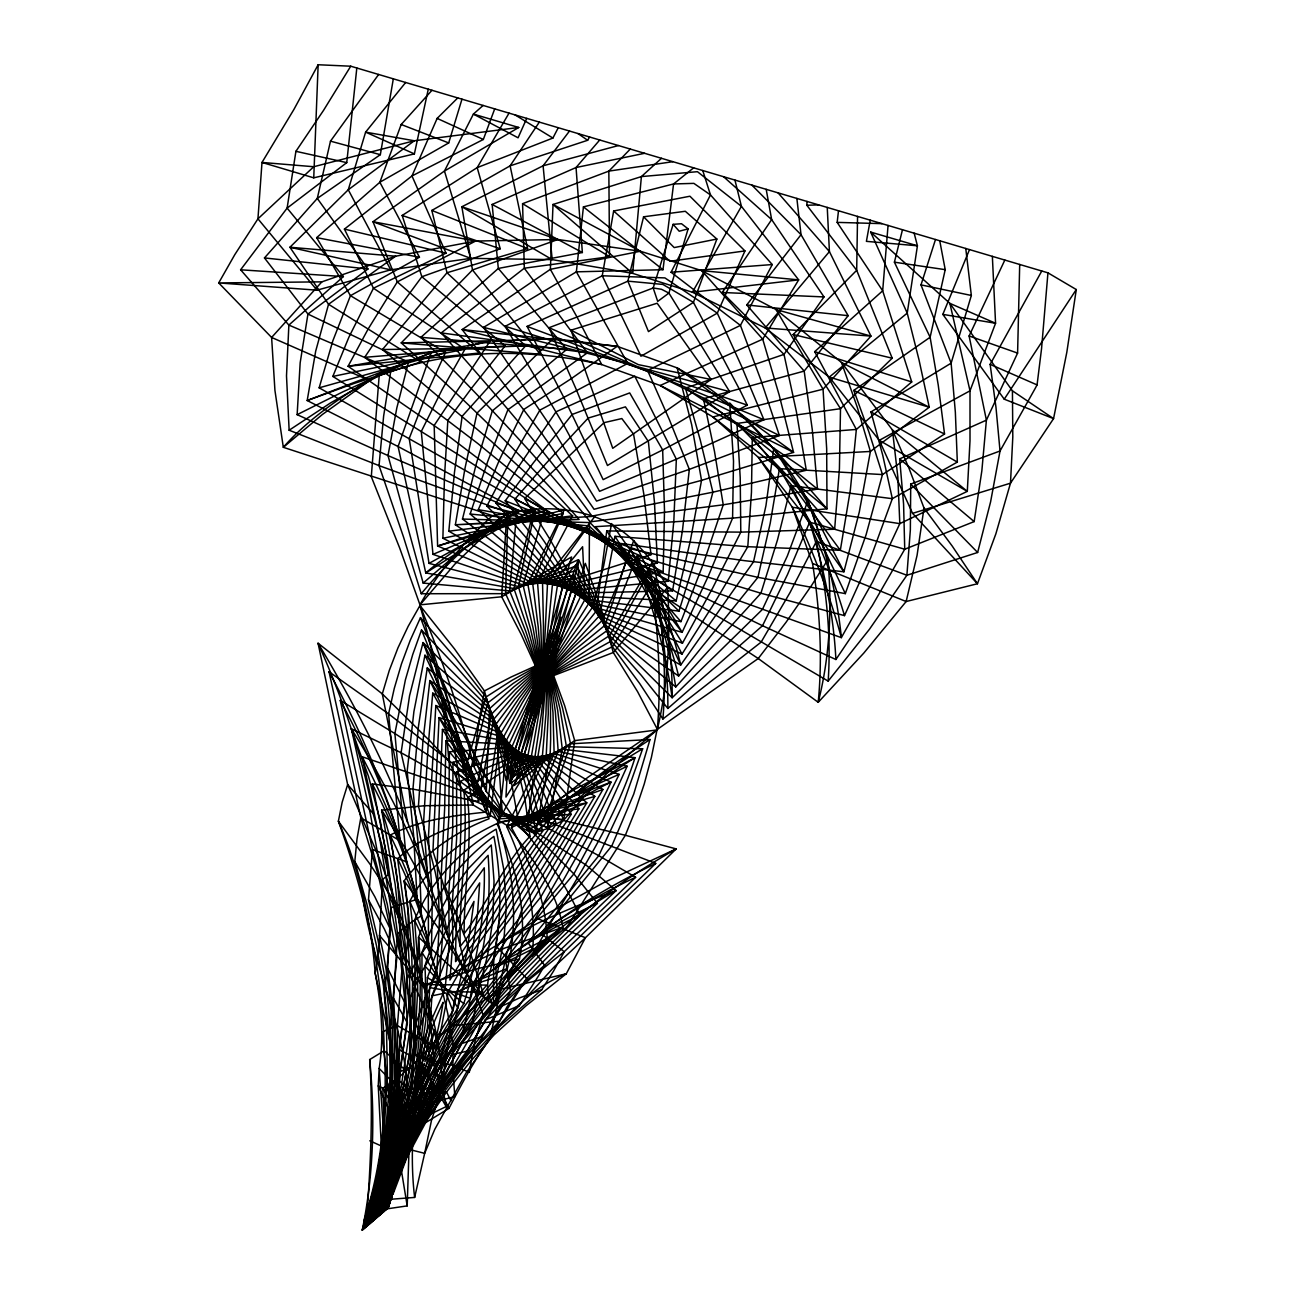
<?xml version="1.0" encoding="UTF-8"?>
<svg xmlns="http://www.w3.org/2000/svg" width="1295" height="1295" viewBox="0 0 1295 1295"><rect width="100%" height="100%" fill="white"/><g stroke="black" fill="none" stroke-linecap="round" stroke-linejoin="round"><path stroke-width="1.5" d="M393.68 1180.198C406.921 1142.918 421.911 1106.189 438.293 1070.269C470.538 1023.26 506.685 978.615 547.17 938.389C545.681 898.957 530.108 861.709 511.444 827.521L546.199 756.053L548.271 713.869L547.704 670.956L542.427 677.933L542.281 668.123L519.182 698.037L498.3 728.955L486.192 812.078C453.428 815.559 419.774 819.8 390.103 835.129L401.725 907.957L405.157 943.812L406.921 979.166L399.556 1049.921L398.229 1086.958L394.327 1122.684L384.842 1173.691L371.843 1221.946M378.205 1216.458L400.576 1154.136L439.539 1060.654L449.106 1027.323L456.228 992.18L479.166 954.107L506.005 918.414L537.684 865.966L571.192 814.345L552.981 786.502L531.241 757.073L517.903 752.087L485.576 761.428L456.585 772.176L456.649 838.27L452.295 903.246L452.829 942.517L449.932 980.007L466.799 952.213L486.467 926.216L520.088 869.916L549.371 827.829L537.652 791.925L520.995 753.852L508.87 744.317L445.885 740.821L444.671 808.031L441.19 875.566L442.599 935.508L439.41 980.169L425.796 1010.505L414.578 1043.074L392.191 1154.217L376.359 1218.061M857.549 216.411L856.691 270.299L892.206 358.197L840.504 408.67L736.968 423.449L740.222 477.677L740.789 532.132L712.622 588.14L682.465 643.178L596.396 610.997L570.496 586.246L537.554 582.54L448.831 531.193L454.432 472.626L462.153 416.245L525.624 345.878L446.985 272.759L431.834 210.438L510.117 165.841L587.639 140.281L589.613 136.995M377.12 1217.397L389.277 1173.399L416.278 1062.046L429.471 1024.442L445.108 989.17L449.235 943.391L448.685 895.217L452.716 829.075L452.991 762.253L482.485 755.503L514.795 749.87L527.729 756.377L547.736 788.784L563.681 819.363L530.06 869.997L498.915 921.878L493.703 961.748L493.46 1004.71C481.287 989.218 491.339 971.137 494.318 954.383C502.185 915.516 501.165 875.226 493.913 836.376C459.531 861.628 432.935 896.982 418.576 937.192L484.621 997.911L493.46 1004.71L502.541 986.936L513.225 973.435L542.233 946.451L567.194 926.605L625.356 835.275L635.521 810.006L644.23 784.025L651.417 757.332L657.002 729.943L606.675 773.698L584.191 796.538L563.697 820.188L547.218 828.638L535.806 832.491C521.804 831.584 512.788 819.573 502.201 811.771L495.936 724.31L514.86 698.976L538.752 671.037L525.689 631.167L509.663 590.909L516.834 510.991L387.998 455.565L297.138 414.659L300.165 362.81L307.935 314.054L367.958 268.988L317.291 198.426L330.484 141.155L378.642 74.462M521.545 340.148L553.175 338.578L617.148 346.332L677.188 367.909C732.339 398.989 777.858 444.93 807.934 500.679L787.344 555.976L762.447 609.395L672.154 697.762L609.524 635.586L599.715 615.546L571.111 584.272L532.617 582.96L442.89 538.267L444.428 478.13L447.843 420.357L471.995 387.61L505.163 345.862L421.862 276.741L402.162 215.456L477.191 167.622L552.9 138.047L558.274 127.719M398.245 1149.717L421.102 1076.501L437.839 1040.856L457.896 1007.882L467.252 973.241L473.549 942.517L477.58 913.283L479.668 882.899L465.488 905.189L453.104 928.499L441.433 955.079L429.73 987.632L427.479 1027.485L420.956 1070.512L397.047 1152.631M362.519 1229.975L373.268 1194.783L379.904 1167.701L386.039 1134.08L390.151 1100.232L391.025 1077.537L390.232 1046.101L384.583 994.074L390.54 929.616L378.108 874.449L360.819 817.776L400.106 840.844L388.581 713.885L394.279 688.39L401.482 663.882L410.224 640.329L420.47 617.666L455.435 658.07L485.981 697.034L500.129 740.902L509.906 783.248L540.355 664.545L511.962 680.361L485.981 697.034L464.29 772.451L388.581 713.885L329.043 671.765L360.819 817.776L356.999 839.031L354.798 861.58L366.76 903.602L376.376 945.123L383.482 985.981L386.266 1017.352L387.415 1075.384L384.032 1133.174L376.1 1180.263L362.211 1230.25L388.257 1207.782L392.547 1193.925M379.192 1215.6L404.59 1145.8L445.771 1053.45L454.561 1022.937L460.955 990.643L485.398 951.242L513.71 914.14L578.914 808.841L534.851 757.381L519.311 753.447L506.07 740.999L442.437 729.409L437.192 863.927L439.458 919.725L436.771 973.419L423.951 1000.857L413.493 1030.415L393.421 1144.391L381.297 1193.375M734.929 180.07L741.42 206.342L692.404 292.249L798.659 279.882L701.663 270.623L775.98 309.521L841.491 362.47L892.449 429.972L909.284 468.968L923.999 508.028L952.246 546.101L977.45 583.754L995.871 533.815L1010.488 483.181L1053.563 418.625L1066.821 352.272L1076.291 289.546L1047.946 272.84L350.735 66.207L318.149 64.75L313.746 177.836L261.995 162.442L257.948 218.823L234.767 254.694L218.709 282.925L271.61 337.445L368.751 380.115C442.064 348.209 524.572 347.287 601.706 364.575L660.191 385.505L793.56 452.376L779.218 395.202L762.723 339.161L701.663 270.623L640.361 251.23L557.935 239.51L475.573 241.064L372.976 221.72L397.306 281.905L479.441 353.017L348.064 366.275L368.168 328.962L397.306 281.905L475.573 241.064L395.623 256.216L321.856 281.857L218.709 282.925L316.984 290.177L390.75 269.846L470.749 258.352L552.204 259.631L632.656 273.358L692.404 292.249L765.199 327.959L829.269 377.104L879.289 440.332L912.57 513.354L977.45 583.754L906.144 601.528L812.548 563.438L792.313 507.252L758.514 457.507L712.93 416.958L660.191 385.505L762.723 339.161L798.659 279.882L741.42 206.342L697.438 171.685L641.397 176.589L553.03 204.464L550.359 269.328L576.906 316.854L601.706 364.575L462.169 329.561L550.359 269.328L640.361 251.23L553.03 204.464L632.656 273.358L641.397 176.589L661.502 158.298M350.735 66.207L323.604 110.269L295.908 151.321L287.118 208.123L343.385 276.563L288.866 325.077L286.503 375.841L289.141 430.231L379.046 465.617L507.948 512.48L505.568 593.66L523.407 632.705L538.429 671.15L578.185 559.731L505.568 593.66L421.263 593.725L403.425 536.745L379.046 465.617L383.628 416.1L391.139 368.767L288.866 325.077L240.611 269.797L287.118 208.123L346.752 162.636L356.821 68.004M386.671 1141.154L389.601 1122.814L391.835 1093.935L391.592 1046.052L388.176 1004.192L383.951 972.61L378.091 940.51L368.492 899.75L372.474 849.536L340.261 700.401L394.894 733.553L467.786 780.626L487.697 702.942L512.901 683.614L540.614 665.209L528.166 724.504L550.44 670.357L560.055 709.045L566.417 746.665L538.688 823.231L598.776 855.671L635.635 877.265L544.612 965.309L513.273 991.808L485.253 1019.861L454.933 1073.037L435.687 1101.478L420.762 1126.99L404.979 1158.912L392.984 1190.801M372.75 1208.947L384.405 1166.228L390.426 1131.344L394.133 1089.775L394.781 1042.038L392.482 1005.665L387.707 968.336L390.831 907.698L380.228 841.459L362.131 756.766L474.941 795.162L491.55 714.128L515.102 689.782L541.197 666.472L538.202 691.724L549.355 670.729L555.345 711.57L558.194 751.44L527.065 826.76L573.863 873.915L597.4 903.311L552.269 946.742L510.457 991.112L490.53 1010.084L461.263 1043.77L412.15 1139.584L398.925 1171.052L391.818 1192.841M431.931 995.887L429.697 1029.638L424.922 1061.706L437.823 1035.482L452.813 1010.909L466.88 952.942L474.002 901.401L452.392 942.889L431.931 995.887L445.998 992.86L452.813 1010.909M380.73 1186.317L395.736 1122.765L409.641 1055.101L410.013 1018.097L406.921 979.166L416.618 960.599L428.451 943.667L428.273 883.595L423.594 822.163L427.965 748.397L432.74 693.133L498.3 728.955L517.854 758.206L546.199 756.053L602.92 789.481L540.824 896.949L508.336 937.272L479.344 979.408L476.56 1003.334L471.623 1025.753L413.931 1129.661L396.626 1170.194L382.09 1213.107M472.076 344.956L348.064 366.275L441.773 430.911L549.161 512.561L617.909 543.074L637.205 564.005L841.345 637.642C836.764 590.682 824.187 544.855 807.934 500.679L827.91 559.618L811.771 585.162L785.919 622.458L758.239 658.524L657.374 729.36C668.236 682.967 670.729 634.906 667.492 587.461C659.463 573.199 651.207 559.003 639.665 547.235C607.808 509.939 552.479 502.282 506.798 513.581L501.683 596.785L521.205 634.437L537.911 671.457M369.107 1224.309L384.421 1169.531L389.714 1141.688L393.421 1112.891L396.626 1054.454L393.599 998.445L397.581 933.727L387.432 859.006L372.28 783.944L412.943 789.141L478.6 801.476L493.686 719.356L516.365 692.679L541.537 667.054L540.193 685.249L548.805 670.859L552.981 712.558L554.13 753.334L521.626 827.651C543.981 854.732 565.656 883.028 579.577 915.516L525.398 969.696L472.286 1028.101L451.615 1054.599L411.065 1139.762L395.121 1179.858M663.169 571.953L664.497 510.861L662.668 449.948L629.694 392.919L572.163 414.449L533.378 462.817L505.212 500.825L539.238 544.369L570.059 587.671L663.169 571.953L586.91 532.682L505.212 500.825M381.717 1213.415L407.585 1139.713L432.206 1078.168L447.002 1054.972L486.013 1002.168L508.401 975.135L532.698 949.008C536.421 906.646 524.119 864.688 506.685 826.501L542.33 756.863L545.94 714.209L547.154 670.939L543.123 675.682L542.702 668.592L520.72 700.466L500.776 733.31L490.141 816.368C457.054 824.235 422.947 834.967 397.614 858.747L407.116 929.681L409.333 964.37L409.884 998.494L400.398 1071.353L398.245 1100.07L394.538 1127.945L380.52 1196.353L374.271 1219.858M379.645 1193.618L395.736 1130.972L410.11 1067.647L411.486 1033.96L409.884 998.494L419.515 975.928L431.413 955.208L432.303 897.03L428.435 837.185L435.816 705.5L500.776 733.31L518.469 756.167L542.33 756.863L594.826 796.376L531.112 903.36L499.935 942.776L472.432 984.184L468.191 1010.845L461.7 1035.887L417.524 1120.58L402.259 1154.768M539.335 122.102L510.117 165.841L527.599 248.591L446.985 272.759L382.446 349.537L490.983 440.996L572.617 515.847L537.554 582.54L540.824 626.489L542.184 670.292L546.215 665.549L546.62 672.623L596.396 610.997L606.756 530.95L740.789 532.132L834.644 529.234L839.419 468.855L840.504 408.67L793.123 334.547L856.691 270.299L806.834 205.257L807.012 201.437M393.324 78.817L380.341 154.672L317.291 198.426L264.471 257.932L307.935 314.054L408.475 362.228L396.82 407.957L387.998 455.565L423.174 583.074L509.663 590.909L576.793 565.688L595.328 603.632L611.143 641.09L641.3 675.359L667.864 708.462L762.528 625.712L787.522 574.494L809.65 522.16L904.736 549.226L974.164 521.594L981.853 470.765L986.401 420.147L1017.595 353.098L1019.699 264.471M366.226 1226.786L378.205 1184.229L387.529 1139.535L405.108 1003.285L400.317 956.519L390.831 907.698L417.136 899.313L413.623 835.324L407.148 771.318L413.914 711.522L424.954 655.221L491.55 714.128L514.989 767.563L558.194 751.44L627.168 766.219L602.337 821.046L573.863 873.915L538.493 916.342L505.519 959.708L510.457 991.112C489.413 1033.313 453.218 1064.506 429.891 1105.202C418.981 1124.999 405.4 1144.974 400.43 1167.135M816.4 541.439L790.096 592.43L761.12 642.126L662.91 719L639.698 683.533L612.405 646.739L597.384 603.697L578.946 560.087L548.87 676.654L612.405 646.739L654.865 579.415L828.153 681.105C831.374 634.291 826.161 587.234 816.4 541.439L906.888 575.255L977.644 552.479L990.594 501.845L1000.031 451L995.968 407.277L990.141 364.364L1041.779 271.011M1047.946 272.84L1041.552 348.663L1037.068 384.906L1034.867 389.002L1000.031 451L910.725 484.071L910.353 529.849L906.888 575.255L869.398 629.338L828.153 681.105M662.91 719C666.731 672.38 662.991 625.388 654.865 579.415M888.062 225.443L882.672 290.792L911.729 381.928L856.351 429.438L752.282 437.483L751.472 492.1L747.798 546.717L715.682 600.912L681.996 654.088L599.65 615.465L575.207 570.852L513.953 588.545L425.764 572.94L398.083 446.532L431.154 352.807L464.144 346.542M386.072 1209.676L389.196 1174.371L393.842 1143.873L407.795 1117.31L424.582 1092.705L446.532 1092.041L469.891 1062.11L493.994 1034.98L525.997 1005.81L566.287 973.759L585.437 937.726L676.184 848.905L625.356 835.275L539.837 814.863L521.836 822.762L507.575 825.805L473.306 805.004L460 785.644L448.815 761.104L430.102 741.161L382.3 693.893L318.068 643.226L347.643 784.56L379.953 859.767L415.679 957.442L434.926 1027.097L440.3 1056.914L442.615 1087.768L446.176 1106.577L448.944 1108.407C476.479 1055.522 507.964 997.312 566.287 973.759L500.874 989.17L477.855 1004.515L456.73 1020.897L440.705 1035.207L420.373 1057.562L397.16 1078.978L382.818 1088.221L386.978 1189.927L377.46 1217.106M366.048 1226.932C370.24 1171.279 373.397 1115.254 369.69 1059.569L384.194 1050.714C383.174 972.076 364.866 894.958 338.383 821.224L342.155 802.285L347.643 784.56L373.089 813.438L382.721 848.371L402.405 936.107L405.545 956.746L407.617 988.652L411.988 1015.571L428.758 1052.511L442.615 1087.768L400.333 1089.985L379.144 1068.44C384.259 1036.826 381.199 1004.548 375.194 973.29C371.066 921.15 359.282 869.269 338.383 821.224L369.901 864.024L396.124 904.25M374.741 1219.453C386.153 1172.622 402.162 1126.747 411.567 1079.447C415.258 1020.201 417.848 960.404 409.787 901.352C428.224 865.319 461.846 839.824 497.976 823.118C513.322 869.673 519.02 920.373 507.397 968.433L490.109 988.652L470.312 1014.891L431.429 1074.947L421.603 1092.737L418.512 1115.173M368.589 1224.746L372.604 1210.987L407.197 1205.888L408.929 1152.777L401.191 1094.291L375.194 973.29L378.82 950.336L382.478 879.58L370.16 813.001L351.382 728.826L401.11 752.735L460 785.644C454.383 736.515 440.802 688.6 423.028 642.563L409.544 695.803L401.11 752.735L418.334 827.375L430.361 886.314L448.264 937.127L467.22 974.763L484.621 997.911L467.171 942.922L445.011 885.99L448.734 818.974L449.414 751.78L511.784 747.28L524.313 755.309L542.621 790.581L556.397 823.863L522.889 873.38L492.408 924.5L465.795 960.987L448.394 991.517L440.478 1032.374L429.891 1071.337L386.428 1189.441M1004.839 260.052L969.113 335.972L986.401 420.147L899.669 458.867L903.586 504.079L904.736 549.226L872.393 605.429L835.89 659.511L762.528 625.712L649.572 571.079L611.143 641.09L548.643 675.99L561.026 617.197L538.947 670.891L541.893 667.605L541.504 680.96L548.254 670.939L550.472 708.057L550.65 739.396L550.132 754.872L535.806 832.491C557.53 811.22 583.818 795.276 611.046 782.131L556.057 802.738L507.575 825.805C530.772 856.578 556.235 888.143 562.807 927.22C541.31 940.931 521.885 958.349 507.64 979.603C533.427 909.446 579.14 849.342 611.046 782.131L550.132 754.872L517.077 760.732L495.936 724.31L429.859 680.571C449.122 720.149 464.856 761.719 473.306 805.004L424.647 805.717L381.636 810.136C407.731 850.248 430.927 892.449 448.264 937.127L435.152 871.859L418.431 806.121L422.882 741.938L429.859 680.571C457.523 722.205 482.598 765.733 502.201 811.771L486.37 791.617L473.873 766.478L478.065 727.936L484.427 690.947L454.529 648.941L419.968 605.542L408.184 626.294L397.953 647.872L389.309 670.389L382.3 693.893L407.634 822.357L420.147 854.813L430.361 886.314C410.143 831.034 382.511 778.716 351.382 728.826L368.622 776.773L380.601 822.616L385.327 849.067L388.273 874.708L382.478 879.58L405.804 934.618L424.291 987.875L379.419 935.395C400.236 1025.559 396.529 1120.725 370.467 1209.368M411.745 1141.219L429.212 1108.989L449.365 1080.014L480.963 1042.588L519.441 1005.6L538.671 975.653L544.612 965.309L528.036 942.76L598.776 855.671L623.235 803.483L642.66 748.769L566.417 746.665L537.927 761.525L511.978 777.389L501.586 740.805L487.697 702.942L456.633 667.216L421.506 630.017L412.733 654.509L405.384 679.891L394.894 733.553L406.533 861.79L372.474 849.536L387.189 903.959L396.934 956.6L390.232 1027.534L389.941 1079.269L385.602 1131.571L378.707 1173.399L364.963 1227.87M467.819 345.83L489.931 341.378L434.181 425.424L437.613 546.004L483.828 530.982L549.161 512.561L519.813 511.25L398.083 446.532L307.19 400.543L354.166 383.433L420.778 361.969L328.541 304.276L289.934 247.248L395.623 256.216L328.541 304.276L315.689 351.172L307.19 400.543L431.154 352.807L379.338 373.64L371.293 476.69L399.669 548.012L419.985 604.846L501.683 596.785L571.581 556.979L506.167 780.707L497.458 736.547L484.427 690.947L511.136 677.01L540.128 663.849M583.43 206.892L576.372 271.837L627.767 363.361L539.902 410.127L508.903 463.594L486.904 506.021L526.239 546.393L562.451 586.376L580.824 596.024L676.168 600.88L690.348 540.824L701.534 480.364L691.659 424.663L677.188 367.909L793.56 452.376L701.534 480.364L594.065 509.275L542.249 434.068L462.169 329.561L617.148 346.332L570.917 378.901L523.844 409.414L499.87 458.932L478.308 509.663L519.376 547.494L557.53 584.838L576.404 593.061L672.574 590.892L682.497 530.222L689.328 469.357L669.288 419.45L647.565 370.435L740.432 325.401L772.257 264.552L710.469 194.914L693.861 183.372L673.562 183.955L583.43 206.892L662.991 269.716L673.562 183.955L693.651 167.832M923.999 508.028L917.07 555.361L906.144 601.528L863.765 653.117L818.213 702.295L758.239 658.524L652.162 588.739L637.205 564.005C653.004 607.355 665.711 652.016 672.154 697.762C672.672 651.838 664.691 606.173 652.324 562.062L609.524 635.586L548.384 675.342L554.422 638.775L539.465 670.664L528.069 629.839L513.953 588.545L534.09 508.708L470.7 544.499L425.764 572.94C454.383 548.546 486.855 529.169 519.813 511.25L492.456 515.653L283.314 447.309L274.928 390.345L271.61 337.445L321.856 281.857M838.496 210.761L837.169 222.384L882.672 290.792L814.684 351.657L856.351 429.438L850.346 489.963L840.325 550.278L747.798 546.717L614.995 536.324L599.65 615.465L547.024 673.092L546.911 663.315L541.65 670.276L538.202 626.715L532.617 582.96L563.293 513.403L477.871 443.554L364.656 357.323L388.484 321.921L421.862 276.741L500.226 248.769L477.191 167.622L509.032 113.118M672.898 161.681L608.844 171.118L522.581 203.671L524.313 268.211L587.347 352.839L507.931 409.689L487.843 461.101L470.15 514.018L552.544 583.689L571.807 590.455L668.236 581.245L673.869 520.234L676.346 459.207L634.809 376.246L556.041 411.794L517.32 468.515L495.888 503.075L533.249 545.842L567.275 588.286L585.065 599.31L678.968 611.143L697.325 551.961L712.865 492.197L700.207 439.814L685.443 388.128L784.009 354.393L823.992 296.927L771.658 219.6L723.533 176.687M378.804 1205.629L404.752 1115.756L412.085 1086.295L417.718 990.691L417.022 951.955L414.562 920.146C430.426 881.555 460.518 850.297 496.131 829.156L503.852 869.916L506.232 908.005L503.82 941.255L496.519 977.126L480.445 996.94L462.121 1022.71L428.321 1077.942L418.366 1096.331L381.442 1212.007M418.366 1096.331L413.008 1124.837M392.417 1169.304L382.446 1200.416L413.429 1098.289L421.911 1008.708L421.976 952.456L433.857 922.768L448.685 895.217L468.045 868.994L491.274 845.004L494.026 880.908L492.861 919.79L487.632 955.014L478.13 992.213L451.874 1030.334L414.821 1096.768L399.637 1145.719M902.485 229.733L894.408 262.189L930.118 337.25L938.244 385.084L944.541 433.987L882.462 474.569L779.444 468.66L770.217 523.229L757.915 577.343L678.629 676.022L605.234 625.096L572.778 578.816L523.034 584.968L432.983 554.373L421.28 431.478L441.983 389.876L465.002 349.132L373.446 288.218L344.421 229.118L411.972 175.942L483.326 139.471L494.706 108.877M424.582 1092.705C408.54 1126.456 396.529 1162.327 391.414 1199.413M423.465 1120.418L441.563 1092.041L461.57 1066.724L499.789 1026.352L541.666 989.801L553.483 971.153L564.231 951.728L540.873 933.323L611.904 845.732L633.773 793.981L650.009 739.526L570.561 743.799L554.309 753.253L516.122 763.823L493.686 719.356L427.253 667.912L418.382 726.932L412.943 789.141L418.997 852.677L421.425 915.711L408.686 924.161L397.581 933.727L404.655 979.376L407.375 1022.953L386.849 1150.964L379.597 1182.707L367.44 1225.75M563.697 820.188L574.689 740.627L564.685 705.726L551.492 669.79M500.874 989.17L489.688 1039.254L466.054 1072.972L434.764 1129.353L424.663 1153.327L414.643 1197.438L388.128 1199.461L384.437 1211.084M413.914 1098.565L404.849 1139.875M389.406 1197.114L394.878 1177.333L402.017 1158.879L422.817 1115.707L444.573 1080.402L466.912 1051.265L495.904 1003.285L496.811 985.803L495.839 967.09L527.599 923.999L562.224 882.186L592.123 829.091L619.156 774.378L554.13 753.334L531.403 768L510.359 783.507L550.974 670.098L562.386 707.475L570.561 743.799L544.871 820.609L655.739 863.393L564.231 951.728L530.383 978.648L499.838 1006.992L470.975 1056.267L445.14 1090.503L423.384 1124.287L408.022 1153.57L396.14 1182.95M362.211 1230.25C373.818 1174.209 375.129 1116.436 369.69 1059.569M544.305 670.875L557.53 584.838L577.586 563.115L580.824 596.024L544.402 671.506L544.046 669.79C549.064 667.233 541.601 680.377 543.123 669.029L522.338 702.716L503.366 737.324L519.23 825.902L483.343 773.325L439.07 717.608L432.951 851.123L452.36 913.655L467.22 974.763L439.636 929.859L404.169 880.859C425.359 852.191 456.083 831.536 489.089 818.748L468.499 770.12L439.07 717.608L503.366 737.324L518.955 754.596L538.542 757.316L586.797 802.835L522.079 909.106L507.252 951.679L497.021 996.956L505.584 976.543L519.441 959.028C528.846 912.765 515.361 865.918 497.021 823.604L539.4 812.224L586.797 802.835L553.661 815.397L526.984 830.743L530.869 797.833L541.359 735.9L546.62 670.859L545.681 671.83L589.079 602.92L589.419 524.443L547.542 582.912L543.269 670.486L544.013 669.79L508.87 744.317L505.94 797.072L531.241 757.073L541.698 697.697L545.551 670.567L544.677 671.263L544.531 670.098L511.784 747.28L511.153 780.059L527.729 756.377L545.033 670.357M613.652 210.988L602.256 275.77L640.944 356.19L717.3 313.131L744.949 250.922L689.927 196.225L613.652 210.988L670.017 261.25L744.949 250.922M386.379 1142.821L377.444 1184.197L364.364 1228.388M870.24 220.166L866.404 241.356L917.427 245.791L907.228 313.115L918.948 359.589L929.243 407.229L870.402 451.453L758.514 457.507L803.127 514.034L843.919 571.791L744.981 560.719L617.909 543.074L652.826 604.538L680.701 665.047L753.528 561.803L765.96 505.6L773.811 448.038L812.434 510.376L843.919 571.791L859.313 511.93L870.402 451.453L857.209 407.067L841.491 362.47L929.243 407.229L829.269 377.104L907.228 313.115L870.645 232.064L917.427 245.791L914.157 233.181M391.98 1147.224L411.988 1015.571L412.571 982.824L411.486 949.445L408.686 915.452L404.169 880.859C408.832 905.836 409.754 931.639 405.545 956.746L414.659 977.304L413.477 1014.131L415.452 1053.596L390.426 1165.419L375.922 1218.417M428.273 89.177L414.384 153.895L313.746 177.836M392.45 1149.07L375.291 1218.983M388.905 1180.053C409.625 1121.664 433.582 1063.826 443.117 1002.233C415.29 1060.103 403.15 1123.526 387.075 1185.265L387.998 1182.659M939.749 240.773L945.22 269.651L930.118 337.25L853.793 390.394L868.994 432.222L882.462 474.569L866.128 534.608L845.327 593.628L757.915 577.343L630.276 548.724L605.234 625.096L575.514 649.378L547.753 674.161L549.145 656.015L540.549 670.373L533.038 627.832L523.034 584.968L544.515 510.473L460.971 456.309L332.831 376.424L348.905 337.169L373.446 288.218L446.03 253.156L411.972 175.942L437.143 118.395L457.75 97.918M397.047 1148.066L392.498 1167.588L423.4 1076.355L434.715 1029.719L418.382 1073.037L397.047 1148.066L405.416 1125.371L399.783 1148.276M383.466 1211.926L385.894 1200.821M751.861 185.088L801.022 234.686L848.16 315.672L804.179 371.082L703.444 398.747L714.5 451.486L723.241 504.807L703.395 563.6L680.943 621.649L589.079 602.92L569.687 588.901L547.542 582.912L462.493 519.052L476.22 464.112L492.294 410.904L566.822 349.359L498.316 268.437L492.149 204.464L576.048 167.524L644.602 153.296M935.492 239.51L921.004 284.884L951.129 363.167L955.354 412.198L957.329 462.105L892.336 498.688L791.051 485.657L777.518 539.788L760.91 593.223L675.763 686.933L607.549 630.26L573.879 575.19L518.421 586.57L429.034 563.374L409.204 438.503L426.12 394.862L445.545 352.418L350.459 295.681L316.66 237.649L379.872 182.239L448.701 142.936L461.975 99.165M431.98 90.278L401.191 124.498L379.872 182.239L419.45 257.236L350.459 295.681L332.847 340.812L319.153 387.82L535.175 509.987L518.421 586.57L530.513 628.739L540.015 670.502L551.103 649.572L548.076 674.744L576.809 652.243L607.549 630.26L637.237 555.717L760.91 593.223L844.486 615.627L870.677 557.87L892.336 498.688L882.704 455.112L870.985 411.907L951.129 363.167L971.347 295.47L965.762 248.478M381.442 1213.658L389.455 1188.826M643.583 216.799L627.881 281.144L648.471 331.601L693.424 302.366L716.863 239.041L685.314 211.279L643.583 216.799L674.193 247.588L716.863 239.041M380.455 1194.136L373.122 1220.845M401.968 1144.974L410.24 1109.621L396.917 1144.294M380.406 1187.531L374.822 1206.891M380.487 1193.844L372.296 1221.541M363.636 1229.02L369.156 1210.647M373.527 1220.489L377.153 1208.267M369.739 1223.759L381.377 1190.753L386.444 1172.088L379.144 1068.44L378.253 1085.841L383.676 1191.869L378.189 1214.289L386.978 1189.927M371.034 1222.642L375.68 1207.183M688.114 228.875L668.916 293.075L657.714 301.411L653.182 287.992L673.141 224.343L681.51 223.727L688.114 228.875L679.211 231.222L673.141 224.343M370.499 1223.095L378.383 1197.033L372.604 1210.987L386.25 1159.721L394.133 1116.08L397.775 1071.774L397.419 1025.64L402.891 957.572L395.185 884.372L381.636 810.136C396.367 851.673 400.446 895.784 399.896 939.522C405.983 978 430.231 1011.314 439.215 1049.403L397.419 1025.64L381.847 1032.05L392.417 1128.431L400.981 1167.928L407.197 1205.888M363.976 1220.764C381.766 1166.099 387.836 1107.986 384.194 1050.714L405.707 1070.528L409.576 1113.085L408.929 1152.777L384.631 1147.467L369.787 1140.798M367.634 1225.572L372.183 1210.793M388.71 1198.62L385.538 1209.044M388.095 1207.927L396.966 1179.518L406.112 1156.095M463.756 1003.69C477.515 959.805 485.285 913.865 484.281 867.812L465.714 893.696L451.696 918.025L438.487 947.001L427.415 977.66L425.747 1020.751L418.382 1073.037L418.382 1083.073L423.4 1076.355L444.298 1034.122L463.756 1003.69L447.034 989.493L427.415 977.66M391.43 1169.563L396.934 1151.595M389.164 1197.13L394.376 1180.862M387.075 1208.802L392.676 1190.38M470.473 998.445C485.156 952.375 491.776 903.635 488.102 855.347C458.495 886.492 437.839 925.18 424.873 965.941C427.771 1007.85 418.301 1048.934 416.1 1090.519C435.411 1060.54 447.665 1026.368 470.473 998.445L446.921 989.833L424.873 965.941M384.097 1211.375L394.878 1177.333M383.093 1212.233L387.836 1196.855M384.291 1209.708L393.34 1181.202M391.009 1197.082L387.496 1208.445M388.257 1207.782L393.664 1190.38M391.948 1195.9L392.434 1194.33M381.07 1213.998L382.316 1209.951M386.914 1199.041L383.644 1211.764M388.273 1195.447L390.022 1189.878L388.128 1199.461L403.975 1154.331L421.458 1116.419L436.593 1090.422L453.8 1065.623L482.986 1014.859L520.687 970.133L562.807 927.22L504.564 948.167L475.443 961.457L439.782 980.169L425.262 984.588L414.659 977.304L418.058 958.332L418.576 937.192C421.652 975.961 420.503 1015.037 415.452 1053.596L446.176 1106.577L397.937 1129.952L378.253 1085.841L382.818 1088.221L408.492 1133.125L383.789 1197.406M389.714 1199.526L386.719 1209.109M393.081 1194.022L407.018 1157.163L426.735 1120.563L446.532 1092.041L451 1100.766M382.689 1212.589L383.223 1210.89M389.779 1197.6L385.959 1209.757M390.022 1198.571L391.527 1193.796M391.802 1194.573L396.011 1183.339M386.072 1199.542L400.867 1156.678M386.266 1207.086L393.243 1186.868M380.73 1214.289L385.101 1198.102M379.694 1215.179L388.111 1188.697M378.609 1216.118L379.127 1214.467M385.214 1210.42L385.732 1208.753M393.049 1189.15L406.015 1154.217M549.193 676.961L514.261 785.482L542.832 762.383L574.689 740.627L657.002 729.943L588.318 777L539.837 814.863M389.374 1187.046L421.603 1092.737M380.099 1214.823L407.715 1140.037L453.137 1045.162L483.796 1000.776L519.441 959.028L477.92 968.563L439.782 980.169L447.746 1013.499L453.137 1045.162L452.829 1070.091L454.853 1096.557L425.148 1104.263L397.16 1078.978L396.027 1169.434L388.953 1188.891M393.729 1183.938L400.673 1163.331M393.696 1185.54L394.603 1182.885M395.283 1182.416L404.623 1158.361L414.691 1137.415M397.257 1138.289L413.429 1098.289M372.652 1221.25L374.449 1216.442M369.998 1223.532L376.019 1208.089M969.502 249.595L942.841 314.377L1004.24 399.184L1053.563 418.625L1012.431 390.831L949.866 303.37L870.645 232.064M398.811 1119.188L411.324 1092.154M406.517 1153.019L411.211 1142.4M405.4 1156.548L421.749 1122.684L441.32 1089.403L468.256 1054.259L499.611 1021.156L526.693 978.437L564.555 939.781L616.129 890.555L586.068 865.076L521.836 822.762L575.061 789.092L635.019 757.672C612.405 829.609 567.534 890.507 531.84 955.953C555.798 929.373 585.097 908.119 616.129 890.555C563.26 910.693 509.696 932.513 464.436 967.122L474.86 991.679L482.986 1014.859L474.569 1042.702L469.276 1072.373L453.8 1065.623L420.373 1057.562C414.756 1103.955 409.026 1150.721 414.643 1197.438M526.725 118.363L518.081 137.804L473.387 114.09L444.46 171.037L372.976 221.72L470.749 258.352L444.46 171.037L518.745 127.477L473.387 114.09L483.132 105.445M381.28 1183.128L376.796 1193.197M399.702 1105.898L410.79 1086.1M415.387 1135.99L422.704 1121.826M662.991 269.716L576.372 271.837L483.521 327.376L554.713 432.595L596.574 501.1L689.328 469.357L779.38 435.509L760.812 379.84L740.432 325.401L671.069 272.258L710.469 194.914L702.764 170.535M318.149 64.75L293.916 109.444L261.995 162.442L313.746 166.731L414.319 140.766L518.745 127.477M381.021 1172.072L384.405 1166.228M1076.291 289.546L1004.24 399.184M630.309 149.054L608.844 171.118L609.54 256.718L524.313 268.211L441.239 332.896C493.881 391.916 545.664 451.939 591.977 516.122L712.865 492.197L806.299 470.279L796.425 411.842L784.009 354.393L722.238 292.476L771.658 219.6L766.187 189.329M569.492 131.038L543.091 165.792L461.862 206.747L472.497 269.975L540.306 354.247L401.24 342.884L472.497 269.975L557.935 239.51L461.862 206.747L552.204 259.631L543.091 165.792L618.46 145.542M542.621 831.244L509.793 877.994L481.012 926.993L467.592 943.877L455.565 961.635C455.597 901.53 463.464 841.718 460.211 781.5L487.794 767.336L518.923 754.71L533.232 794.045L542.621 831.244L501.456 811.755L460.211 781.5M405.659 82.475L365.611 132.139L348.274 189.766L289.934 247.248L390.75 269.846L348.274 189.766L414.319 140.766L365.611 132.139L414.384 153.895M599.731 139.989L576.048 167.524L582.361 252.525L498.316 268.437L420.891 337.331C479.797 396.497 537.781 456.811 590.212 521.853L723.241 504.807L817.501 489.105L812.289 429.713L804.179 371.082L746.762 304.94L801.022 234.686L796.862 198.426M536.146 834.077C505.94 868.297 489.073 911.453 460.227 946.354C458.689 894.246 468.741 842.43 463.853 790.193L489.122 773.568L517.773 758.465L529.202 797.234L536.146 834.077L501.505 811.593L463.853 790.193M529.963 836.311C502.913 865.222 488.005 902.825 464.144 933.598C463.869 888.58 472.691 843.466 467.511 798.222L490.416 779.865L516.397 762.949L525.155 800.472L529.963 836.311L501.359 812.046L467.511 798.222M667.492 587.461L613.296 652.502L549.08 677.35L585.356 563.357L601.058 608.229L613.296 652.502L637.593 691.676L657.374 729.36C661.195 682.481 658.588 635.262 652.162 588.739M421.263 593.725C446.484 563.001 476.673 536.826 507.948 512.48M514.811 499.287L545.826 463.659L588.173 418.075L625.436 406.857L648.39 441.611L654.461 502.169L657.423 563.066L571.176 584.013L544.418 541.715L514.811 499.287L586.862 532.844L657.423 563.066M526.968 996.729L554.535 966.539L585.437 937.726L538.105 918.819L495.71 945.803L526.693 978.437L506.879 1007.105L490.643 1037.603L494.382 1028.958L499.611 1021.156L451.032 1025.753L441.32 1089.403L431.462 1120.499L424.663 1153.327L408.637 1149.312L393.842 1143.873M524.637 498.462L604.02 422.672L621.843 418.56L633.579 434.197L643.825 494.172L651.013 554.648L572.519 579.658L549.792 539.076L524.637 498.462L586.991 532.407L651.013 554.648M313.746 166.731L257.948 218.823L316.984 290.177M423.174 583.074L460.793 550.537L516.834 510.991M492.456 515.653C464.371 541.828 438.552 571.046 419.985 604.846L455.031 563.956L506.798 513.581M544.871 820.609C576.971 789.999 612.956 763.775 650.009 739.526M567.194 926.605C600.006 896.156 637.448 871.13 676.184 848.905L603.486 882.769L538.105 918.819M538.688 823.231C570.415 794.596 606.011 770.606 642.66 748.769M495.839 967.09C520.898 945.706 549.663 929.082 579.577 915.516M479.344 979.408L510.295 957.296L547.17 938.389M505.519 959.708C533.151 936.479 564.685 918.333 597.4 903.311M472.432 984.184L500.016 965.18L532.698 949.008M528.036 942.76C560.865 916.358 597.691 895.363 635.635 877.265M527.065 826.76C557.821 802.592 592.058 783.281 627.168 766.219M540.873 933.323C576.226 905.561 615.465 883.158 655.739 863.393M426.541 1114.801L431.267 1111.531M289.141 430.231L330.727 402.81L391.139 368.767M711.101 379.484L612.745 448.297L571.03 330.193L657.164 303.224L711.101 379.484L638.354 364.64L571.03 330.193M521.626 827.651C551.799 805.976 585.113 789.092 619.156 774.378M379.338 373.64L322.406 414.481L283.314 447.309C307.417 419.92 337.914 399.184 368.751 380.115M460.955 990.643L482.485 978.534L507.397 968.433M729.652 391.689L607.468 465.504L576.21 389.374L549.064 327.7L653.182 287.992L661.437 289.271L668.916 293.075L729.652 391.689L637.707 366.76L549.064 327.7M429.034 563.374L472.594 539.448L535.175 509.987M511.444 827.521L553.904 807.173L602.92 789.481M747.296 405.125L662.668 449.948L603.146 479.636L563.892 397.614L527.081 326.405L627.881 281.144L662.91 284.431L693.424 302.366L740.87 391.996L747.296 405.125L637.431 367.667L527.081 326.405M297.138 414.659L343.385 391.592L408.475 362.228M485.253 1019.861L519.441 1005.6M499.838 1006.992L519.732 997.846L541.666 989.801M505.196 326.308L602.256 275.77L664.918 277.907L717.3 313.131L741.355 365.789L763.92 419.742L676.346 459.207L599.569 491.339L564.555 426.541L505.196 326.308L637.528 367.359L763.92 419.742M456.228 992.18L475.135 983.909L496.519 977.126M416.181 1131.862L418.771 1130.697M506.685 826.501L547.769 810.233L594.826 796.376M432.983 554.373L479.199 534.786L544.515 510.473M400.398 1071.353L410.11 1067.647M461.263 1043.77L482.145 1036.405M912.57 513.354L1010.488 483.181L1012.803 436.917L1012.431 390.831M445.545 352.418L319.153 387.82M451.615 1054.599L466.912 1051.265M442.89 538.267L563.293 513.403M465.002 349.132L332.831 376.424M486.24 342.123L489.931 341.378M482.549 342.884L475.184 344.357M448.831 531.193L572.617 515.847M578.914 808.841L536.357 814.717L498.203 822.357L474.261 777.631L442.437 729.409M505.163 345.862L364.656 357.323M772.257 264.552L671.069 272.258M549.209 338.804L553.175 338.578L476.997 413.105L465.051 467.948L455.371 524.783L542.54 582.523L570.027 587.768L592.867 606.805L682.125 632.332L708.511 575.676L732.582 518.146L733.52 461.133L729.716 402.972L780.804 456.18L826.987 508.805L732.582 518.146L595.457 526.677L641.656 579.885L682.125 632.332L650.705 579.059L611.58 523.601L603.664 565.785L592.867 606.805L546.199 672.186L545.697 667.281L542.718 670.373L543.463 626.472L542.54 582.523L595.069 516.252L455.371 524.783L579.092 519.441C523.876 456.649 463.513 398.601 401.24 342.884L524.718 339.986M545.26 338.999L529.445 339.792M525.624 345.878L453.784 348.533L382.446 349.537M513.646 340.488L517.595 340.31M501.796 340.957L505.746 340.795M493.881 341.233L497.83 341.103M806.834 205.257L818.683 204.885M571.192 814.345L499.287 818.812L475.589 781.193L445.885 740.821M448.394 991.517L478.13 992.213M837.169 222.384L882.008 223.646M462.493 519.052L590.002 522.581L638.16 572.552L680.943 621.649M823.992 296.927L722.238 292.476M343.385 276.563L240.611 269.797M566.822 349.359L420.891 337.331M563.681 819.363L500.145 816.028L476.981 784.948L449.414 751.78M367.958 268.988L264.471 257.932M848.16 315.672L746.762 304.94M470.15 514.018L588.966 525.948L636.007 568.91L678.968 611.143M587.347 352.839L441.239 332.896M894.408 262.189L945.22 269.651M429.73 987.632L446.726 990.497L457.896 1007.882M942.841 314.377L995.564 323.264L970.004 390.815L970.004 440.818L967.3 491.372L899.815 523.633L792.313 507.252C812.03 549.323 829.286 592.705 841.345 637.642L872.798 581.536L899.815 523.633L897.84 477.078L892.449 429.972L967.3 491.372L879.289 440.332L970.004 390.815L949.866 303.37L995.564 323.264L992.358 256.361M556.397 823.863L500.776 813.956L452.991 762.253M419.45 257.236L316.66 237.649M478.308 509.663L588.157 528.603L676.168 600.88M971.347 295.47L921.004 284.884M346.752 162.636L295.908 151.321M446.03 253.156L344.421 229.118M892.206 358.197L793.123 334.547M627.767 363.361L483.521 327.376M486.904 506.021L587.541 530.594L672.574 590.892M380.341 154.672L330.484 141.155M911.729 381.928L814.684 351.657M549.371 827.829L501.214 812.548L456.585 772.176M495.888 503.075L587.137 531.937L668.236 581.245M402.162 215.456L500.226 248.769M1017.595 353.098L969.113 335.972M401.191 124.498L448.701 142.936M431.834 210.438L527.599 248.591M990.141 364.364L1037.068 384.906M437.143 118.395L483.326 139.471M853.793 390.394L944.541 433.987M647.565 370.435L779.38 435.509M409.641 1055.101L399.556 1049.921M492.149 204.464L582.361 252.525M870.985 411.907L957.329 462.105M522.581 203.671L609.54 256.718M552.9 138.047L515.038 114.899M685.443 388.128L806.299 470.279M578.007 133.563L587.639 140.281M703.444 398.747L761.703 443.667L817.501 489.105M899.669 458.867L974.164 521.594M436.366 1073.426L442.599 1079.334M910.725 484.071L977.644 552.479M736.968 423.449L787.732 476.091L834.644 529.234M778.068 192.858L829.415 251.586L870.952 336.101L823.053 389.196L712.93 416.958L770.719 462.153L826.987 508.805L826.679 448.75L823.053 389.196L775.98 309.521L870.952 336.101L765.199 327.959L829.415 251.586L827.246 207.427M752.282 437.483L798.659 493.703L840.325 550.278M606.756 530.95L647.969 587.622L682.465 643.178M386.914 1119.139L389.601 1122.814M421.976 952.456L445.108 989.17M614.995 536.324L652.13 595.846L681.996 654.088M779.444 468.66L815.656 531.258L845.327 593.628M435.816 705.5C457.475 740.546 476.592 777.389 490.141 816.368M393.599 998.445L407.375 1022.953M354.798 861.58L374.854 896.787L390.54 929.616M368.492 899.75L384.453 929.179L396.934 956.6M432.74 693.133C454.545 730.801 473.468 770.379 486.192 812.078M387.707 968.336L405.108 1003.285M329.043 671.765C358.067 725.653 383.207 781.921 400.106 840.844M340.261 700.401C367.845 751.699 391.414 805.458 406.533 861.79M414.562 920.146L429.373 951.631L439.41 980.169M362.131 756.766C385.845 801.945 405.545 849.52 417.136 899.313M791.051 485.657C812.467 527.356 831.293 570.577 844.486 615.627M372.28 783.944C393.777 825.692 411.421 869.722 421.425 915.711M427.253 667.912C448.976 710.453 467.317 754.985 478.6 801.476M409.787 901.352L426.298 939.166L436.771 973.419M630.276 548.724C650.3 589.516 667.492 631.895 678.629 676.022M390.103 835.129C407.148 869.592 420.94 905.885 428.451 943.667M397.614 858.747C412.587 889.422 424.711 921.684 431.413 955.208M424.954 655.221C446.403 699.947 464.274 746.632 474.941 795.162M421.506 630.017C441.724 678.564 458.3 728.842 467.786 780.626M387.043 1086.926L390.54 1095.991M637.237 555.717C654.461 597.982 668.479 641.802 675.763 686.933M407.634 822.357C383.53 759.971 352.353 700.563 318.068 643.226C342.317 697.795 362.179 754.629 373.089 813.438M420.47 617.666C439.669 667.799 455.387 719.453 464.29 772.451M809.65 522.16C823.49 566.757 833.543 612.794 835.89 659.511M430.49 1081.163L433.113 1092.268M473.873 766.478C460.518 711.424 441.514 657.892 419.968 605.542C434.586 656.274 445.27 708.349 448.815 761.104M649.572 571.079C660.838 615.967 668.091 662.101 667.864 708.462M405.707 1070.528C397.549 1010.359 370.208 954.901 362.519 894.683M812.548 563.438C819.751 609.281 822.697 656.015 818.213 702.295C830.046 655.804 832.07 607.274 827.91 559.618M486.434 786.292L486.37 791.617C470.473 739.914 448.264 690.348 423.028 642.563L489.559 708.64L502.946 740.853L513.613 772.047L562.289 749.222L635.019 757.672C603.049 777.631 572.552 800.553 547.218 828.638L562.289 749.222L557.708 710.405L549.889 670.567L534.867 702.618L540.889 665.857L513.953 686.755L489.559 708.64L486.434 786.292M547.834 660.272L547.413 673.61L574.073 646.626L602.596 620.159L619.204 580.791L633.741 540.452C653.684 580.176 670.6 621.681 680.701 665.047L602.596 620.159L571.856 581.811L527.777 583.754L437.613 546.004L564.426 509.534L527.777 583.754L535.596 627.152L541.1 670.292L547.834 660.272M506.07 740.999L503.318 780.95L498.802 820.399L516.074 788.477L534.851 757.381L541.359 714.257L546.069 670.745L544.062 672.591L543.576 669.434L541.067 673.821L506.07 740.999M552.544 583.689L543.787 670.664L544.936 669.725L545.276 671.441L585.065 599.31L582.604 546.733L552.544 583.689M562.451 586.376L545.551 667.734L576.404 593.061L573.766 575.595L562.451 586.376M543.787 673.497L524.313 755.309L515.102 767.142L514.795 749.87L543.787 673.497M424.291 1063.745L420.066 1077.553L424.291 1063.745M567.275 588.286L551.557 648.115L571.807 590.455L570.771 585.372L567.275 588.286M537.749 693.197L520.995 753.852L518.194 757.073L517.903 752.087L537.749 693.197M410.046 1128.949L408.492 1133.125L448.944 1108.407C428.872 1069.913 433.938 1025.948 425.262 984.588L486.791 985.09C450.984 1026.967 427.738 1077.246 410.046 1128.949"/></g></svg>
